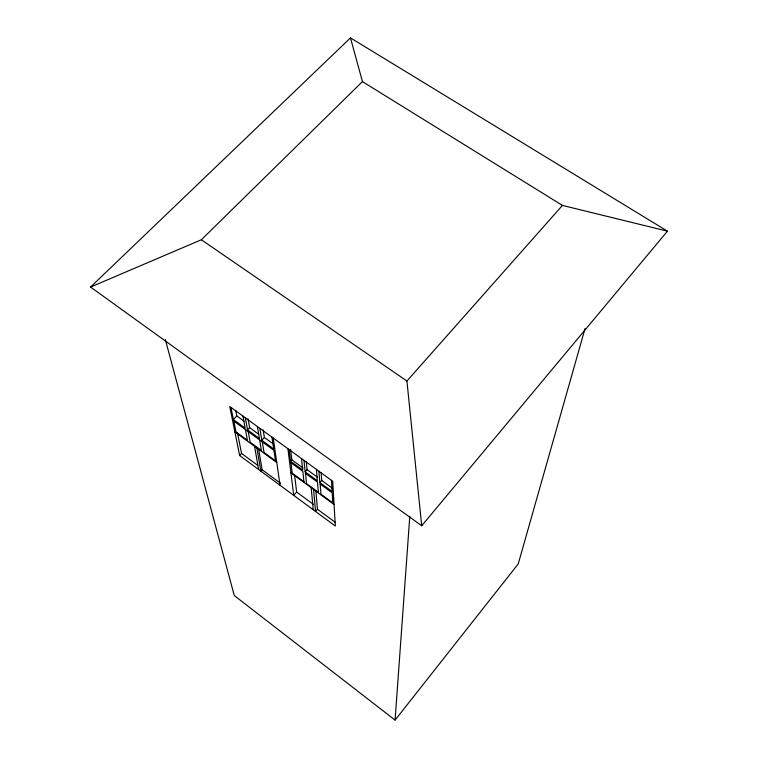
<?xml version="1.0" encoding="UTF-8"?>
<svg xmlns="http://www.w3.org/2000/svg" width="758" height="758" viewBox="0 0 758 758"><rect width="100%" height="100%" fill="white"/><g stroke="black" fill="none" stroke-linecap="round" stroke-linejoin="round"><path stroke-width="1.14" d="M165.329 339.593L234.298 595.57L395.079 720.1L409.803 516.274M585.043 328.593L518.235 563.914L395.079 720.1M421.713 525.758L667.438 231.171L350.49 37.9L90.562 287.055L421.713 525.758L406.923 381.028L562.445 205.418L667.438 231.171M315.849 490.72L317.46 509.243L315.565 511.404L313.585 489.46M331.464 480.345L332.137 491.535L319.819 482.562L321.705 480.439L321.098 472.49M294.616 475.162L296.634 492.046L293.725 495.306L287.917 448.727M316.427 469.42L317.365 480.771L305.142 471.864L307.094 469.685L306.298 461.631M301.504 458.59L302.707 470.093L290.579 461.252L291.839 459.86L290.57 449.38M258.573 448.878L262.126 469.723L260.875 471.097L256.877 447.978M271.989 437.167L273.723 448.973L261.785 440.275L264.371 437.461L263.168 429.843M239.642 455.53L229.75 406.506L332.724 481.254L335.32 526.024L239.642 455.53L241.556 453.455L237.529 433.14M257.417 426.593L259.407 438.541L247.544 429.89L249.628 427.645L248.056 418.852M242.939 416.076L245.175 428.175L233.388 419.581L236.809 415.934L235.729 410.362M90.562 287.055L201.363 239.755L362.438 81.608L350.49 37.9M362.438 81.608L562.445 205.418M201.363 239.755L406.923 381.028M236.809 415.934L244.057 421.211M264.371 437.461L273.553 444.141M249.628 427.645L258.753 434.287M307.094 469.685L317.431 477.208M321.705 480.439L332.118 488.019M291.839 459.86L303.029 468.008M233.672 420.993L273.922 450.328L275.467 460.864L264.03 452.498L262.296 441.857M290.75 462.588L302.849 471.419L303.949 481.823M305.284 473.191L317.479 482.079L318.332 492.34M319.923 483.86L332.212 492.823L332.819 502.942L320.956 494.197L320.16 484.03M303.939 481.747L292.256 473.2L290.968 462.759M318.322 492.264L306.554 483.661L305.512 473.352M234.876 431.88L276.765 462.532M290.93 472.897L334.07 504.449M296.634 492.046L313.367 504.345M317.46 509.243L335.32 522.385M241.556 453.455L257.701 465.336M262.126 469.723L280.394 483.178M233.824 421.097L235.984 431.899L247.402 440.256L245.421 429.559M230.944 407.378L233.388 419.581M248.236 431.605L250.168 442.246L261.387 450.441L259.634 439.915M245.346 417.829L247.544 429.89M254.555 446.282L258.639 469.524M259.842 428.346L261.785 440.275M273.212 438.058L280.062 485.234M289.149 449.627L290.579 461.252M303.977 460.39L305.142 471.864M311.187 487.707L313.253 509.698M318.929 471.239L319.819 482.562"/></g></svg>
